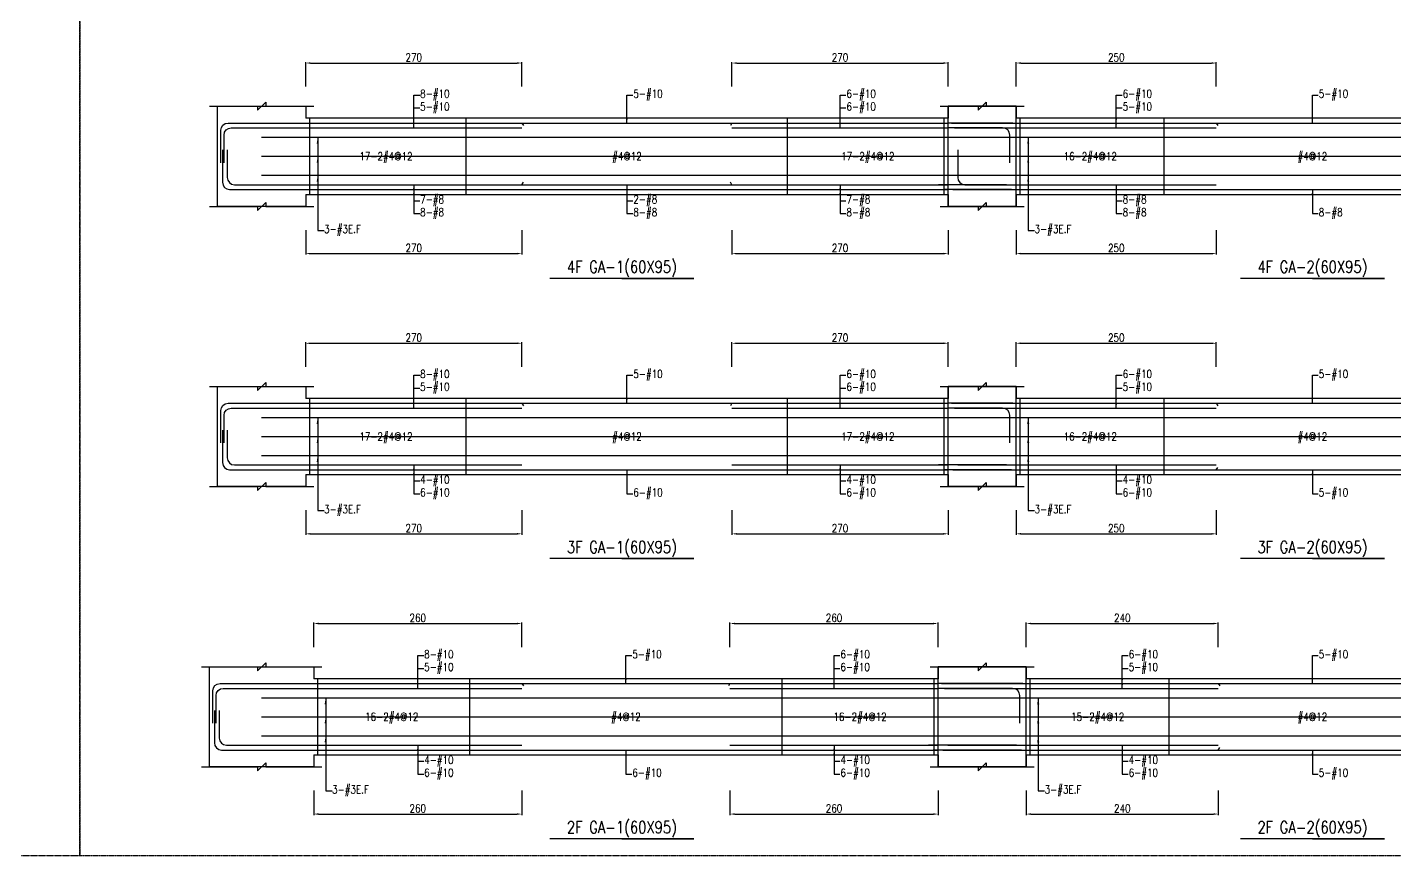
# Model space of a CAD drawing. Header units: millimetres. Extents: x 0 to 84580, y -12276 to 4373.
# Drawn here: x 38995 to 40703, y -3069 to -2034 of the extents above; entities that cross this region are included whole.
import ezdxf
from ezdxf.enums import TextEntityAlignment as Align

# ---------------------------------------------------------------- set-up
doc = ezdxf.new("R2010")
doc.units = ezdxf.units.MM
doc.header["$MEASUREMENT"] = 0
doc.linetypes.add('CENTER', pattern=[2, 1.25, -0.25, 0.25, -0.25])
for name, color, linetype in [('S-DIM', 2, 'Continuous'), ('S-GRID', 1, 'CENTER'), ('S-LEADER', 2, 'Continuous'), ('S-RC', 130, 'Continuous'), ('S-REINF', 6, 'Continuous'), ('S-TEXT', 2, 'Continuous')]:
    doc.layers.add(name, color=color, linetype=linetype)
doc.styles.add('CS4', font='romans.shx', dxfattribs={"width": 0.8, "bigfont": 'lsp.shx'})
doc.styles.get("Standard").update_dxf_attribs({"font": 'arial.ttf'})
doc.dimstyles.new('ISO-25', dxfattribs={"dimtxt": 2.5, "dimasz": 2.5, "dimexe": 1.25, "dimexo": 0.625, "dimtad": 1, "dimtxsty": 'Standard', "dimcen": 2.5, "dimadec": 0, "dimazin": 0, "dimtfac": 1, "dimtmove": 0, "dimatfit": 3, "dimfxl": 0, "dimarcsym": 0})

# ---------------------------------------------------------------- blocks, each defined once
blk = doc.blocks.new('*D1069')
at = {"layer": 'DEFPOINTS', "color": 0, "transparency": 16777216}
for p in [(39613, -2779.0625), (39353, -2809.0625), (39613, -2809.0625)]:
    blk.add_point(p, dxfattribs=at)
at = {"layer": 'S-DIM', "color": 0, "lineweight": -2, "transparency": 16777216}
for p, q in [((39353, -2808.4375), (39353, -2777.8125)), ((39359, -2779.0625), (39607, -2779.0625)), ((39613, -2808.4375), (39613, -2777.8125))]:
    blk.add_line(p, q, dxfattribs=at)
at = {"layer": 'S-DIM', "color": 0, "transparency": 16777216}
for points in [[(39359, -2778.0625), (39359, -2780.0625), (39353, -2779.0625)], [(39607, -2778.0625), (39607, -2780.0625), (39613, -2779.0625)]]:
    blk.add_solid(points, dxfattribs=at)
at = {"layer": 'S-DIM', "color": 0, "transparency": 16777216, "insert": (39483, -2772.0625), "char_height": 10, "attachment_point": 5, "style": 'CS4'}
blk.add_mtext('260', dxfattribs=at)
blk = doc.blocks.new('*D1070')
at = {"layer": 'DEFPOINTS', "color": 0, "transparency": 16777216}
for p in [(40133, -2779.0625), (39873, -2809.0625), (40133, -2809.0625)]:
    blk.add_point(p, dxfattribs=at)
at = {"layer": 'S-DIM', "color": 0, "lineweight": -2, "transparency": 16777216}
for p, q in [((39873, -2808.4375), (39873, -2777.8125)), ((39879, -2779.0625), (40127, -2779.0625)), ((40133, -2808.4375), (40133, -2777.8125))]:
    blk.add_line(p, q, dxfattribs=at)
at = {"layer": 'S-DIM', "color": 0, "transparency": 16777216}
for points in [[(39879, -2778.0625), (39879, -2780.0625), (39873, -2779.0625)], [(40127, -2778.0625), (40127, -2780.0625), (40133, -2779.0625)]]:
    blk.add_solid(points, dxfattribs=at)
at = {"layer": 'S-DIM', "color": 0, "transparency": 16777216, "insert": (40003, -2772.0625), "char_height": 10, "attachment_point": 5, "style": 'CS4'}
blk.add_mtext('260', dxfattribs=at)
blk = doc.blocks.new('*D1071')
at = {"layer": 'DEFPOINTS', "color": 0, "transparency": 16777216}
for p in [(39353, -2987.0625), (39613, -2987.0625), (39613, -3017.0625)]:
    blk.add_point(p, dxfattribs=at)
at = {"layer": 'S-DIM', "color": 0, "lineweight": -2, "transparency": 16777216}
for p, q in [((39353, -2987.6875), (39353, -3018.3125)), ((39613, -2987.6875), (39613, -3018.3125)), ((39359, -3017.0625), (39607, -3017.0625))]:
    blk.add_line(p, q, dxfattribs=at)
at = {"layer": 'S-DIM', "color": 0, "transparency": 16777216}
for points in [[(39359, -3016.0625), (39359, -3018.0625), (39353, -3017.0625)], [(39607, -3016.0625), (39607, -3018.0625), (39613, -3017.0625)]]:
    blk.add_solid(points, dxfattribs=at)
at = {"layer": 'S-DIM', "color": 0, "transparency": 16777216, "insert": (39483, -3010.0625), "char_height": 10, "attachment_point": 5, "style": 'CS4'}
blk.add_mtext('260', dxfattribs=at)
blk = doc.blocks.new('*D1072')
at = {"layer": 'DEFPOINTS', "color": 0, "transparency": 16777216}
for p in [(39873, -2987.0625), (40133, -2987.0625), (40133, -3017.0625)]:
    blk.add_point(p, dxfattribs=at)
at = {"layer": 'S-DIM', "color": 0, "lineweight": -2, "transparency": 16777216}
for p, q in [((39873, -2987.6875), (39873, -3018.3125)), ((40133, -2987.6875), (40133, -3018.3125)), ((39879, -3017.0625), (40127, -3017.0625))]:
    blk.add_line(p, q, dxfattribs=at)
at = {"layer": 'S-DIM', "color": 0, "transparency": 16777216}
for points in [[(39879, -3016.0625), (39879, -3018.0625), (39873, -3017.0625)], [(40127, -3016.0625), (40127, -3018.0625), (40133, -3017.0625)]]:
    blk.add_solid(points, dxfattribs=at)
at = {"layer": 'S-DIM', "color": 0, "transparency": 16777216, "insert": (40003, -3010.0625), "char_height": 10, "attachment_point": 5, "style": 'CS4'}
blk.add_mtext('260', dxfattribs=at)
blk = doc.blocks.new('*D1063')
at = {"layer": 'DEFPOINTS', "color": 0, "transparency": 16777216}
for p in [(39613, -2429.0625), (39343, -2459.0625), (39613, -2459.0625)]:
    blk.add_point(p, dxfattribs=at)
at = {"layer": 'S-DIM', "color": 0, "lineweight": -2, "transparency": 16777216}
for p, q in [((39343, -2458.4375), (39343, -2427.8125)), ((39349, -2429.0625), (39607, -2429.0625)), ((39613, -2458.4375), (39613, -2427.8125))]:
    blk.add_line(p, q, dxfattribs=at)
at = {"layer": 'S-DIM', "color": 0, "transparency": 16777216}
for points in [[(39349, -2428.0625), (39349, -2430.0625), (39343, -2429.0625)], [(39607, -2428.0625), (39607, -2430.0625), (39613, -2429.0625)]]:
    blk.add_solid(points, dxfattribs=at)
at = {"layer": 'S-DIM', "color": 0, "transparency": 16777216, "insert": (39478, -2422.0625), "char_height": 10, "attachment_point": 5, "style": 'CS4'}
blk.add_mtext('270', dxfattribs=at)
blk = doc.blocks.new('*D1064')
at = {"layer": 'DEFPOINTS', "color": 0, "transparency": 16777216}
for p in [(40145.5, -2429.0625), (39875.5, -2459.0625), (40145.5, -2459.0625)]:
    blk.add_point(p, dxfattribs=at)
at = {"layer": 'S-DIM', "color": 0, "lineweight": -2, "transparency": 16777216}
for p, q in [((39875.5, -2458.4375), (39875.5, -2427.8125)), ((39881.5, -2429.0625), (40139.5, -2429.0625)), ((40145.5, -2458.4375), (40145.5, -2427.8125))]:
    blk.add_line(p, q, dxfattribs=at)
at = {"layer": 'S-DIM', "color": 0, "transparency": 16777216}
for points in [[(39881.5, -2428.0625), (39881.5, -2430.0625), (39875.5, -2429.0625)], [(40139.5, -2428.0625), (40139.5, -2430.0625), (40145.5, -2429.0625)]]:
    blk.add_solid(points, dxfattribs=at)
at = {"layer": 'S-DIM', "color": 0, "transparency": 16777216, "insert": (40010.5, -2422.0625), "char_height": 10, "attachment_point": 5, "style": 'CS4'}
blk.add_mtext('270', dxfattribs=at)
blk = doc.blocks.new('*D1065')
at = {"layer": 'DEFPOINTS', "color": 0, "transparency": 16777216}
for p in [(39343, -2637.0625), (39613, -2637.0625), (39613, -2667.0625)]:
    blk.add_point(p, dxfattribs=at)
at = {"layer": 'S-DIM', "color": 0, "lineweight": -2, "transparency": 16777216}
for p, q in [((39343, -2637.6875), (39343, -2668.3125)), ((39613, -2637.6875), (39613, -2668.3125)), ((39349, -2667.0625), (39607, -2667.0625))]:
    blk.add_line(p, q, dxfattribs=at)
at = {"layer": 'S-DIM', "color": 0, "transparency": 16777216}
for points in [[(39349, -2666.0625), (39349, -2668.0625), (39343, -2667.0625)], [(39607, -2666.0625), (39607, -2668.0625), (39613, -2667.0625)]]:
    blk.add_solid(points, dxfattribs=at)
at = {"layer": 'S-DIM', "color": 0, "transparency": 16777216, "insert": (39478, -2660.0625), "char_height": 10, "attachment_point": 5, "style": 'CS4'}
blk.add_mtext('270', dxfattribs=at)
blk = doc.blocks.new('*D1066')
at = {"layer": 'DEFPOINTS', "color": 0, "transparency": 16777216}
for p in [(39875.5, -2637.0625), (40145.5, -2637.0625), (40145.5, -2667.0625)]:
    blk.add_point(p, dxfattribs=at)
at = {"layer": 'S-DIM', "color": 0, "lineweight": -2, "transparency": 16777216}
for p, q in [((39875.5, -2637.6875), (39875.5, -2668.3125)), ((40145.5, -2637.6875), (40145.5, -2668.3125)), ((39881.5, -2667.0625), (40139.5, -2667.0625))]:
    blk.add_line(p, q, dxfattribs=at)
at = {"layer": 'S-DIM', "color": 0, "transparency": 16777216}
for points in [[(39881.5, -2666.0625), (39881.5, -2668.0625), (39875.5, -2667.0625)], [(40139.5, -2666.0625), (40139.5, -2668.0625), (40145.5, -2667.0625)]]:
    blk.add_solid(points, dxfattribs=at)
at = {"layer": 'S-DIM', "color": 0, "transparency": 16777216, "insert": (40010.5, -2660.0625), "char_height": 10, "attachment_point": 5, "style": 'CS4'}
blk.add_mtext('270', dxfattribs=at)
blk = doc.blocks.new('*D1067')
at = {"layer": 'DEFPOINTS', "color": 0, "transparency": 16777216}
for p in [(39613, -2079.0625), (39343, -2109.0625), (39613, -2109.0625)]:
    blk.add_point(p, dxfattribs=at)
at = {"layer": 'S-DIM', "color": 0, "lineweight": -2, "transparency": 16777216}
for p, q in [((39343, -2108.4375), (39343, -2077.8125)), ((39349, -2079.0625), (39607, -2079.0625)), ((39613, -2108.4375), (39613, -2077.8125))]:
    blk.add_line(p, q, dxfattribs=at)
at = {"layer": 'S-DIM', "color": 0, "transparency": 16777216}
for points in [[(39349, -2078.0625), (39349, -2080.0625), (39343, -2079.0625)], [(39607, -2078.0625), (39607, -2080.0625), (39613, -2079.0625)]]:
    blk.add_solid(points, dxfattribs=at)
at = {"layer": 'S-DIM', "color": 0, "transparency": 16777216, "insert": (39478, -2072.0625), "char_height": 10, "attachment_point": 5, "style": 'CS4'}
blk.add_mtext('270', dxfattribs=at)
blk = doc.blocks.new('*D1068')
at = {"layer": 'DEFPOINTS', "color": 0, "transparency": 16777216}
for p in [(40145.5, -2079.0625), (39875.5, -2109.0625), (40145.5, -2109.0625)]:
    blk.add_point(p, dxfattribs=at)
at = {"layer": 'S-DIM', "color": 0, "lineweight": -2, "transparency": 16777216}
for p, q in [((39875.5, -2108.4375), (39875.5, -2077.8125)), ((39881.5, -2079.0625), (40139.5, -2079.0625)), ((40145.5, -2108.4375), (40145.5, -2077.8125))]:
    blk.add_line(p, q, dxfattribs=at)
at = {"layer": 'S-DIM', "color": 0, "transparency": 16777216}
for points in [[(39881.5, -2078.0625), (39881.5, -2080.0625), (39875.5, -2079.0625)], [(40139.5, -2078.0625), (40139.5, -2080.0625), (40145.5, -2079.0625)]]:
    blk.add_solid(points, dxfattribs=at)
at = {"layer": 'S-DIM', "color": 0, "transparency": 16777216, "insert": (40010.5, -2072.0625), "char_height": 10, "attachment_point": 5, "style": 'CS4'}
blk.add_mtext('270', dxfattribs=at)
blk = doc.blocks.new('*D1073')
at = {"layer": 'DEFPOINTS', "color": 0, "transparency": 16777216}
for p in [(39343, -2287.0625), (39613, -2287.0625), (39613, -2317.0625)]:
    blk.add_point(p, dxfattribs=at)
at = {"layer": 'S-DIM', "color": 0, "lineweight": -2, "transparency": 16777216}
for p, q in [((39343, -2287.6875), (39343, -2318.3125)), ((39613, -2287.6875), (39613, -2318.3125)), ((39349, -2317.0625), (39607, -2317.0625))]:
    blk.add_line(p, q, dxfattribs=at)
at = {"layer": 'S-DIM', "color": 0, "transparency": 16777216}
for points in [[(39349, -2316.0625), (39349, -2318.0625), (39343, -2317.0625)], [(39607, -2316.0625), (39607, -2318.0625), (39613, -2317.0625)]]:
    blk.add_solid(points, dxfattribs=at)
at = {"layer": 'S-DIM', "color": 0, "transparency": 16777216, "insert": (39478, -2310.0625), "char_height": 10, "attachment_point": 5, "style": 'CS4'}
blk.add_mtext('270', dxfattribs=at)
blk = doc.blocks.new('*D1074')
at = {"layer": 'DEFPOINTS', "color": 0, "transparency": 16777216}
for p in [(39875.5, -2287.0625), (40145.5, -2287.0625), (40145.5, -2317.0625)]:
    blk.add_point(p, dxfattribs=at)
at = {"layer": 'S-DIM', "color": 0, "lineweight": -2, "transparency": 16777216}
for p, q in [((39875.5, -2287.6875), (39875.5, -2318.3125)), ((40145.5, -2287.6875), (40145.5, -2318.3125)), ((39881.5, -2317.0625), (40139.5, -2317.0625))]:
    blk.add_line(p, q, dxfattribs=at)
at = {"layer": 'S-DIM', "color": 0, "transparency": 16777216}
for points in [[(39881.5, -2316.0625), (39881.5, -2318.0625), (39875.5, -2317.0625)], [(40139.5, -2316.0625), (40139.5, -2318.0625), (40145.5, -2317.0625)]]:
    blk.add_solid(points, dxfattribs=at)
at = {"layer": 'S-DIM', "color": 0, "transparency": 16777216, "insert": (40010.5, -2310.0625), "char_height": 10, "attachment_point": 5, "style": 'CS4'}
blk.add_mtext('270', dxfattribs=at)
blk = doc.blocks.new('*D1015')
at = {"layer": 'DEFPOINTS', "color": 0, "transparency": 16777216}
for p in [(40483, -2779.0625), (40243, -2809.0625), (40483, -2809.0625)]:
    blk.add_point(p, dxfattribs=at)
at = {"layer": 'S-DIM', "color": 0, "lineweight": -2, "transparency": 16777216}
for p, q in [((40243, -2808.4375), (40243, -2777.8125)), ((40249, -2779.0625), (40477, -2779.0625)), ((40483, -2808.4375), (40483, -2777.8125))]:
    blk.add_line(p, q, dxfattribs=at)
at = {"layer": 'S-DIM', "color": 0, "transparency": 16777216}
for points in [[(40249, -2778.0625), (40249, -2780.0625), (40243, -2779.0625)], [(40477, -2778.0625), (40477, -2780.0625), (40483, -2779.0625)]]:
    blk.add_solid(points, dxfattribs=at)
at = {"layer": 'S-DIM', "color": 0, "transparency": 16777216, "insert": (40363, -2772.0625), "char_height": 10, "attachment_point": 5, "style": 'CS4'}
blk.add_mtext('240', dxfattribs=at)
blk = doc.blocks.new('*D1017')
at = {"layer": 'DEFPOINTS', "color": 0, "transparency": 16777216}
for p in [(40243, -2987.0625), (40483, -2987.0625), (40483, -3017.0625)]:
    blk.add_point(p, dxfattribs=at)
at = {"layer": 'S-DIM', "color": 0, "lineweight": -2, "transparency": 16777216}
for p, q in [((40243, -2987.6875), (40243, -3018.3125)), ((40483, -2987.6875), (40483, -3018.3125)), ((40249, -3017.0625), (40477, -3017.0625))]:
    blk.add_line(p, q, dxfattribs=at)
at = {"layer": 'S-DIM', "color": 0, "transparency": 16777216}
for points in [[(40249, -3016.0625), (40249, -3018.0625), (40243, -3017.0625)], [(40477, -3016.0625), (40477, -3018.0625), (40483, -3017.0625)]]:
    blk.add_solid(points, dxfattribs=at)
at = {"layer": 'S-DIM', "color": 0, "transparency": 16777216, "insert": (40363, -3010.0625), "char_height": 10, "attachment_point": 5, "style": 'CS4'}
blk.add_mtext('240', dxfattribs=at)
blk = doc.blocks.new('*D1019')
at = {"layer": 'DEFPOINTS', "color": 0, "transparency": 16777216}
for p in [(40480.5, -2429.0625), (40230.5, -2459.0625), (40480.5, -2459.0625)]:
    blk.add_point(p, dxfattribs=at)
at = {"layer": 'S-DIM', "color": 0, "lineweight": -2, "transparency": 16777216}
for p, q in [((40230.5, -2458.4375), (40230.5, -2427.8125)), ((40236.5, -2429.0625), (40474.5, -2429.0625)), ((40480.5, -2458.4375), (40480.5, -2427.8125))]:
    blk.add_line(p, q, dxfattribs=at)
at = {"layer": 'S-DIM', "color": 0, "transparency": 16777216}
for points in [[(40236.5, -2428.0625), (40236.5, -2430.0625), (40230.5, -2429.0625)], [(40474.5, -2428.0625), (40474.5, -2430.0625), (40480.5, -2429.0625)]]:
    blk.add_solid(points, dxfattribs=at)
at = {"layer": 'S-DIM', "color": 0, "transparency": 16777216, "insert": (40355.5, -2422.0625), "char_height": 10, "attachment_point": 5, "style": 'CS4'}
blk.add_mtext('250', dxfattribs=at)
blk = doc.blocks.new('*D1028')
at = {"layer": 'DEFPOINTS', "color": 0, "transparency": 16777216}
for p in [(40230.5, -2637.0625), (40480.5, -2637.0625), (40480.5, -2667.0625)]:
    blk.add_point(p, dxfattribs=at)
at = {"layer": 'S-DIM', "color": 0, "lineweight": -2, "transparency": 16777216}
for p, q in [((40230.5, -2637.6875), (40230.5, -2668.3125)), ((40480.5, -2637.6875), (40480.5, -2668.3125)), ((40236.5, -2667.0625), (40474.5, -2667.0625))]:
    blk.add_line(p, q, dxfattribs=at)
at = {"layer": 'S-DIM', "color": 0, "transparency": 16777216}
for points in [[(40236.5, -2666.0625), (40236.5, -2668.0625), (40230.5, -2667.0625)], [(40474.5, -2666.0625), (40474.5, -2668.0625), (40480.5, -2667.0625)]]:
    blk.add_solid(points, dxfattribs=at)
at = {"layer": 'S-DIM', "color": 0, "transparency": 16777216, "insert": (40355.5, -2660.0625), "char_height": 10, "attachment_point": 5, "style": 'CS4'}
blk.add_mtext('250', dxfattribs=at)
blk = doc.blocks.new('*D1030')
at = {"layer": 'DEFPOINTS', "color": 0, "transparency": 16777216}
for p in [(40480.5, -2079.0625), (40230.5, -2109.0625), (40480.5, -2109.0625)]:
    blk.add_point(p, dxfattribs=at)
at = {"layer": 'S-DIM', "color": 0, "lineweight": -2, "transparency": 16777216}
for p, q in [((40230.5, -2108.4375), (40230.5, -2077.8125)), ((40236.5, -2079.0625), (40474.5, -2079.0625)), ((40480.5, -2108.4375), (40480.5, -2077.8125))]:
    blk.add_line(p, q, dxfattribs=at)
at = {"layer": 'S-DIM', "color": 0, "transparency": 16777216}
for points in [[(40236.5, -2078.0625), (40236.5, -2080.0625), (40230.5, -2079.0625)], [(40474.5, -2078.0625), (40474.5, -2080.0625), (40480.5, -2079.0625)]]:
    blk.add_solid(points, dxfattribs=at)
at = {"layer": 'S-DIM', "color": 0, "transparency": 16777216, "insert": (40355.5, -2072.0625), "char_height": 10, "attachment_point": 5, "style": 'CS4'}
blk.add_mtext('250', dxfattribs=at)
blk = doc.blocks.new('*D1032')
at = {"layer": 'DEFPOINTS', "color": 0, "transparency": 16777216}
for p in [(40230.5, -2287.0625), (40480.5, -2287.0625), (40480.5, -2317.0625)]:
    blk.add_point(p, dxfattribs=at)
at = {"layer": 'S-DIM', "color": 0, "lineweight": -2, "transparency": 16777216}
for p, q in [((40230.5, -2287.6875), (40230.5, -2318.3125)), ((40480.5, -2287.6875), (40480.5, -2318.3125)), ((40236.5, -2317.0625), (40474.5, -2317.0625))]:
    blk.add_line(p, q, dxfattribs=at)
at = {"layer": 'S-DIM', "color": 0, "transparency": 16777216}
for points in [[(40236.5, -2316.0625), (40236.5, -2318.0625), (40230.5, -2317.0625)], [(40474.5, -2316.0625), (40474.5, -2318.0625), (40480.5, -2317.0625)]]:
    blk.add_solid(points, dxfattribs=at)
at = {"layer": 'S-DIM', "color": 0, "transparency": 16777216, "insert": (40355.5, -2310.0625), "char_height": 10, "attachment_point": 5, "style": 'CS4'}
blk.add_mtext('250', dxfattribs=at)

msp = doc.modelspace()

# ---------------------------------------------------------------- linework, layer by layer
at = {"layer": 'S-GRID'}
for points in [[(35832, -3069), (39061, -3069), (39061, -1000), (35832, -1000), (35832, -3069)], [(39061, -3069), (42290, -3069), (42290, -1000), (39061, -1000), (39061, -3069)]]:
    msp.add_lwpolyline(points, dxfattribs=at)
at = {"layer": 'S-RC'}
for points in [[(39223, -2133.062), (39283, -2133.074), (39282.999, -2138.074), (39293.001, -2128.076), (39293, -2133.076), (39353, -2133.088)], [(39343, -2243.062), (39343, -2258.062), (39233, -2258.062), (39233, -2133.062), (39343, -2133.062), (39343, -2148.062)], [(40135.5, -2133.062), (40183, -2133.072), (40182.999, -2138.072), (40193.001, -2128.074), (40193, -2133.074), (40240.5, -2133.083)], [(40135.5, -2133.062), (40183, -2133.072), (40182.999, -2138.072), (40193.001, -2128.074), (40193, -2133.074), (40240.5, -2133.083)], [(40145.5, -2243.062), (40145.5, -2258.062), (40230.5, -2258.062), (40230.5, -2133.062), (40145.5, -2133.062), (40145.5, -2148.062)], [(40230.5, -2243.062), (40230.5, -2258.062), (40145.5, -2258.062), (40145.5, -2133.062), (40230.5, -2133.062), (40230.5, -2148.062)], [(40145.5, -2148.062), (39343, -2148.062)], [(40970.5, -2148.062), (40230.5, -2148.062)], [(39223, -2258.062), (39283, -2258.074), (39282.999, -2263.074), (39293.001, -2253.076), (39293, -2258.076), (39353, -2258.088)], [(39343, -2243.062), (40145.5, -2243.062)], [(40135.5, -2258.062), (40183, -2258.072), (40182.999, -2263.072), (40193.001, -2253.074), (40193, -2258.074), (40240.5, -2258.083)], [(40135.5, -2258.062), (40183, -2258.072), (40182.999, -2263.072), (40193.001, -2253.074), (40193, -2258.074), (40240.5, -2258.083)], [(40230.5, -2243.062), (40970.5, -2243.062)], [(39738, -2348.062), (39828, -2348.062), (39648, -2348.062)], [(40600.5, -2348.062), (40690.5, -2348.062), (40510.5, -2348.062)], [(39223, -2483.062), (39283, -2483.074), (39282.999, -2488.074), (39293.001, -2478.076), (39293, -2483.076), (39353, -2483.088)], [(39343, -2593.062), (39343, -2608.062), (39233, -2608.062), (39233, -2483.062), (39343, -2483.062), (39343, -2498.062)], [(40135.5, -2483.062), (40183, -2483.072), (40182.999, -2488.072), (40193.001, -2478.074), (40193, -2483.074), (40240.5, -2483.083)], [(40135.5, -2483.062), (40183, -2483.072), (40182.999, -2488.072), (40193.001, -2478.074), (40193, -2483.074), (40240.5, -2483.083)], [(40145.5, -2593.062), (40145.5, -2608.062), (40230.5, -2608.062), (40230.5, -2483.062), (40145.5, -2483.062), (40145.5, -2498.062)], [(40230.5, -2593.062), (40230.5, -2608.062), (40145.5, -2608.062), (40145.5, -2483.062), (40230.5, -2483.062), (40230.5, -2498.062)], [(40145.5, -2498.062), (39343, -2498.062)], [(40970.5, -2498.062), (40230.5, -2498.062)], [(39343, -2593.062), (40145.5, -2593.062)], [(40230.5, -2593.062), (40970.5, -2593.062)], [(39223, -2608.062), (39283, -2608.074), (39282.999, -2613.074), (39293.001, -2603.076), (39293, -2608.076), (39353, -2608.088)], [(40135.5, -2608.062), (40183, -2608.072), (40182.999, -2613.072), (40193.001, -2603.074), (40193, -2608.074), (40240.5, -2608.083)], [(40135.5, -2608.062), (40183, -2608.072), (40182.999, -2613.072), (40193.001, -2603.074), (40193, -2608.074), (40240.5, -2608.083)], [(39738, -2698.062), (39828, -2698.062), (39648, -2698.062)], [(40600.5, -2698.062), (40690.5, -2698.062), (40510.5, -2698.062)], [(39213, -2833.062), (39283, -2833.076), (39282.999, -2838.076), (39293.001, -2828.078), (39293, -2833.078), (39363, -2833.092)], [(39353, -2943.062), (39353, -2958.062), (39223, -2958.062), (39223, -2833.062), (39353, -2833.062), (39353, -2848.062)], [(40123, -2833.062), (40183, -2833.074), (40182.999, -2838.074), (40193.001, -2828.076), (40193, -2833.076), (40253, -2833.088)], [(40123, -2833.062), (40183, -2833.074), (40182.999, -2838.074), (40193.001, -2828.076), (40193, -2833.076), (40253, -2833.088)], [(40133, -2943.062), (40133, -2958.062), (40243, -2958.062), (40243, -2833.062), (40133, -2833.062), (40133, -2848.062)], [(40243, -2943.062), (40243, -2958.062), (40133, -2958.062), (40133, -2833.062), (40243, -2833.062), (40243, -2848.062)], [(40133, -2848.062), (39353, -2848.062)], [(40958, -2848.062), (40243, -2848.062)], [(39213, -2958.062), (39283, -2958.076), (39282.999, -2963.076), (39293.001, -2953.078), (39293, -2958.078), (39363, -2958.092)], [(39353, -2943.062), (40133, -2943.062)], [(40123, -2958.062), (40183, -2958.074), (40182.999, -2963.074), (40193.001, -2953.076), (40193, -2958.076), (40253, -2958.088)], [(40123, -2958.062), (40183, -2958.074), (40182.999, -2963.074), (40193.001, -2953.076), (40193, -2958.076), (40253, -2958.088)], [(40243, -2943.062), (40958, -2943.062)], [(39738, -3048.062), (39828, -3048.062), (39648, -3048.062)], [(40600.5, -3048.062), (40690.5, -3048.062), (40510.5, -3048.062)]]:
    msp.add_lwpolyline(points, dxfattribs=at)
at = {"layer": 'S-REINF', "color": 1}
for points in [[(39348, -2243.062), (39348, -2148.062)], [(39543.625, -2243.062), (39543.625, -2148.062)], [(39944.875, -2243.062), (39944.875, -2148.062)], [(40140.5, -2243.062), (40140.5, -2148.062)], [(40235.5, -2243.062), (40235.5, -2148.062)], [(40415.5, -2243.062), (40415.5, -2148.062)], [(39288, -2171.812), (40188, -2171.812)], [(40188, -2171.812), (41013, -2171.812)], [(39288, -2195.562), (40188, -2195.562)], [(40188, -2195.562), (41013, -2195.562)], [(39288, -2219.312), (40188, -2219.312)], [(40188, -2219.312), (41013, -2219.312)], [(39348, -2593.062), (39348, -2498.062)], [(39543.625, -2593.062), (39543.625, -2498.062)], [(39944.875, -2593.062), (39944.875, -2498.062)], [(40140.5, -2593.062), (40140.5, -2498.062)], [(40235.5, -2593.062), (40235.5, -2498.062)], [(40415.5, -2593.062), (40415.5, -2498.062)], [(39288, -2521.812), (40188, -2521.812)], [(40188, -2521.812), (41013, -2521.812)], [(39288, -2545.562), (40188, -2545.562)], [(40188, -2545.562), (41013, -2545.562)], [(39288, -2569.312), (40188, -2569.312)], [(40188, -2569.312), (41013, -2569.312)], [(39358, -2943.062), (39358, -2848.062)], [(39548, -2943.062), (39548, -2848.062)], [(39938, -2943.062), (39938, -2848.062)], [(40128, -2943.062), (40128, -2848.062)], [(40248, -2943.062), (40248, -2848.062)], [(40421.75, -2943.062), (40421.75, -2848.062)], [(39288, -2871.812), (40188, -2871.812)], [(40188, -2871.812), (41013, -2871.812)], [(39288, -2895.562), (40188, -2895.562)], [(40188, -2895.562), (41013, -2895.562)], [(39288, -2919.312), (40188, -2919.312)], [(40188, -2919.312), (41013, -2919.312)]]:
    msp.add_lwpolyline(points, dxfattribs=at)
at = {"layer": 'S-REINF'}
for points in [[(39237, -2203.562), (39237, -2163.062, -0.41421356), (39246, -2154.062), (39343, -2154.062)], [(39241, -2203.562), (39241, -2169.062, -0.41421356), (39250, -2160.062), (39343, -2160.062)], [(40222.5, -2203.562), (40222.5, -2169.062, 0.41421356), (40213.5, -2160.062), (40145.5, -2160.062)], [(39239, -2187.562), (39239, -2228.062, 0.41421356), (39248, -2237.062), (39343, -2237.062)], [(39245, -2187.562), (39245, -2222.062, 0.41421356), (39254, -2231.062), (39343, -2231.062)], [(40157.5, -2187.562), (40157.5, -2222.062, 0.41421356), (40166.5, -2231.062), (40230.5, -2231.062)], [(39237, -2553.562), (39237, -2513.062, -0.41421356), (39246, -2504.062), (39343, -2504.062)], [(39241, -2553.562), (39241, -2519.062, -0.41421356), (39250, -2510.062), (39343, -2510.062)], [(40222.5, -2553.562), (40222.5, -2519.062, 0.41421356), (40213.5, -2510.062), (40145.5, -2510.062)], [(39239, -2537.562), (39239, -2578.062, 0.41421356), (39248, -2587.062), (39343, -2587.062)], [(39245, -2537.562), (39245, -2572.062, 0.41421356), (39254, -2581.062), (39343, -2581.062)], [(39227, -2903.562), (39227, -2863.062, -0.41421356), (39236, -2854.062), (39353, -2854.062)], [(39231, -2903.562), (39231, -2869.062, -0.41421356), (39240, -2860.062), (39353, -2860.062)], [(40235, -2903.562), (40235, -2869.062, 0.41421356), (40226, -2860.062), (40133, -2860.062)], [(39229, -2887.562), (39229, -2928.062, 0.41421356), (39238, -2937.062), (39353, -2937.062)], [(39235, -2887.562), (39235, -2922.062, 0.41421356), (39244, -2931.062), (39353, -2931.062)]]:
    msp.add_lwpolyline(points, format="xyb", dxfattribs=at)
for points in [[(39343, -2154.062), (39613, -2154.062)], [(39343, -2160.062), (39613, -2160.062)], [(39613, -2154.062), (39615, -2157.062)], [(39613, -2154.062), (39875.5, -2154.062)], [(39875.5, -2154.062), (39873.5, -2157.062)], [(39875.5, -2154.062), (40145.5, -2154.062)], [(39875.5, -2160.062), (40145.5, -2160.062)], [(40226.5, -2154.062), (40145.5, -2154.062)], [(40149.5, -2154.062), (40230.5, -2154.062)], [(40153.5, -2160.062), (40230.5, -2160.062)], [(40230.5, -2154.062), (40480.5, -2154.062)], [(40230.5, -2160.062), (40480.5, -2160.062)], [(40480.5, -2154.062), (40482.5, -2157.062)], [(40480.5, -2154.062), (40720.5, -2154.062)], [(39343, -2231.062), (39613, -2231.062)], [(39343, -2237.062), (39613, -2237.062)], [(39613, -2231.062), (39615, -2228.062)], [(39613, -2231.062), (39875.5, -2231.062)], [(39613, -2237.062), (39875.5, -2237.062)], [(39875.5, -2231.062), (39873.5, -2228.062)], [(39875.5, -2231.062), (40145.5, -2231.062)], [(39875.5, -2237.062), (40145.5, -2237.062)], [(40218.5, -2231.062), (40133.5, -2231.062)], [(40224.5, -2237.062), (40139.5, -2237.062)], [(40151.5, -2237.062), (40230.5, -2237.062)], [(40230.5, -2231.062), (40480.5, -2231.062)], [(40230.5, -2237.062), (40480.5, -2237.062)], [(40480.5, -2237.062), (40720.5, -2237.062)], [(39343, -2504.062), (39613, -2504.062)], [(39343, -2510.062), (39613, -2510.062)], [(39613, -2504.062), (39615, -2507.062)], [(39613, -2504.062), (39875.5, -2504.062)], [(39875.5, -2504.062), (39873.5, -2507.062)], [(39875.5, -2504.062), (40145.5, -2504.062)], [(39875.5, -2510.062), (40145.5, -2510.062)], [(40226.5, -2504.062), (40145.5, -2504.062)], [(40149.5, -2504.062), (40230.5, -2504.062)], [(40153.5, -2510.062), (40230.5, -2510.062)], [(40230.5, -2504.062), (40480.5, -2504.062)], [(40230.5, -2510.062), (40480.5, -2510.062)], [(40480.5, -2504.062), (40482.5, -2507.062)], [(40480.5, -2504.062), (40720.5, -2504.062)], [(39343, -2581.062), (39613, -2581.062)], [(39343, -2587.062), (39613, -2587.062)], [(39613, -2587.062), (39875.5, -2587.062)], [(39875.5, -2581.062), (40145.5, -2581.062)], [(39875.5, -2587.062), (40145.5, -2587.062)], [(40218.5, -2581.062), (40133.5, -2581.062)], [(40224.5, -2587.062), (40139.5, -2587.062)], [(40151.5, -2587.062), (40230.5, -2587.062)], [(40157.5, -2581.062), (40230.5, -2581.062)], [(40230.5, -2581.062), (40480.5, -2581.062)], [(40230.5, -2587.062), (40480.5, -2587.062)], [(40480.5, -2587.062), (40482.5, -2584.062)], [(40480.5, -2587.062), (40720.5, -2587.062)], [(39353, -2854.062), (39613, -2854.062)], [(39353, -2860.062), (39613, -2860.062)], [(39613, -2854.062), (39615, -2857.062)], [(39613, -2854.062), (39873, -2854.062)], [(39873, -2854.062), (39871, -2857.062)], [(39873, -2854.062), (40133, -2854.062)], [(39873, -2860.062), (40133, -2860.062)], [(40239, -2854.062), (40133, -2854.062)], [(40137, -2854.062), (40243, -2854.062)], [(40141, -2860.062), (40243, -2860.062)], [(40243, -2854.062), (40483, -2854.062)], [(40243, -2860.062), (40483, -2860.062)], [(40483, -2854.062), (40485, -2857.062)], [(40483, -2854.062), (40718, -2854.062)], [(39353, -2931.062), (39613, -2931.062)], [(39353, -2937.062), (39613, -2937.062)], [(39613, -2937.062), (39873, -2937.062)], [(39873, -2931.062), (40133, -2931.062)], [(39873, -2937.062), (40133, -2937.062)], [(40231, -2931.062), (40121, -2931.062)], [(40237, -2937.062), (40127, -2937.062)], [(40139, -2937.062), (40243, -2937.062)], [(40145, -2931.062), (40243, -2931.062)], [(40243, -2931.062), (40483, -2931.062)], [(40243, -2937.062), (40483, -2937.062)], [(40483, -2937.062), (40485, -2934.062)], [(40483, -2937.062), (40718, -2937.062)]]:
    msp.add_lwpolyline(points, dxfattribs=at)

# ---------------------------------------------------------------- texts
at = {"layer": 'S-LEADER', "char_height": 10, "attachment_point": 4, "style": 'CS4'}
for s, insert in [('8-#10', (39486, -2119.062)), ('5-#10', (39752.25, -2119.062)), ('6-#10', (40018.5, -2119.062)), ('6-#10', (40363.5, -2119.062)), ('5-#10', (40608.5, -2119.062)), ('5-#10', (39486, -2135.062)), ('6-#10', (40018.5, -2135.062)), ('5-#10', (40363.5, -2135.062)), ('7-#8', (39486, -2251.062)), ('2-#8', (39752.25, -2251.062)), ('7-#8', (40018.5, -2251.062)), ('8-#8', (40363.5, -2251.062)), ('8-#8', (39486, -2267.062)), ('8-#8', (39752.25, -2267.062)), ('8-#8', (40018.5, -2267.062)), ('8-#8', (40363.5, -2267.062)), ('8-#8', (40608.5, -2267.062)), ('8-#10', (39486, -2469.062)), ('5-#10', (39486, -2485.062)), ('5-#10', (39752.25, -2469.062)), ('6-#10', (40018.5, -2469.062)), ('6-#10', (40018.5, -2485.062)), ('5-#10', (40363.5, -2485.062)), ('6-#10', (40363.5, -2469.062)), ('5-#10', (40608.5, -2469.062)), ('4-#10', (39486, -2601.062)), ('4-#10', (40018.5, -2601.062)), ('4-#10', (40363.5, -2601.062)), ('6-#10', (39486, -2617.062)), ('6-#10', (39752.25, -2617.062)), ('6-#10', (40018.5, -2617.062)), ('6-#10', (40363.5, -2617.062)), ('5-#10', (40608.5, -2617.062)), ('8-#10', (39491, -2819.062)), ('5-#10', (39751, -2819.062)), ('6-#10', (40011, -2819.062)), ('6-#10', (40371, -2819.062)), ('5-#10', (40608.5, -2819.062)), ('5-#10', (39491, -2835.062)), ('6-#10', (40011, -2835.062)), ('5-#10', (40371, -2835.062)), ('4-#10', (39491, -2951.062)), ('4-#10', (40011, -2951.062)), ('4-#10', (40371, -2951.062)), ('6-#10', (39491, -2967.062)), ('6-#10', (39751, -2967.062)), ('6-#10', (40011, -2967.062)), ('6-#10', (40371, -2967.062)), ('5-#10', (40608.5, -2967.062))]:
    msp.add_mtext(s, dxfattribs=dict(at, insert=insert))
at = {"layer": 'S-LEADER', "color": 3, "char_height": 10, "attachment_point": 4, "style": 'CS4'}
for insert in [(39366, -2288.062), (40253.5, -2288.062), (39366, -2638.062), (40253.5, -2638.062), (39376, -2988.062), (40266, -2988.062)]:
    msp.add_mtext('3-#3E.F', dxfattribs=dict(at, insert=insert))
at = {"layer": 'S-RC', "style": 'CS4', "width": 0.8}
for s, p in [('4F GA-1(60X95)', (39738, -2341.062)), ('4F GA-2(60X95)', (40600.5, -2341.062)), ('3F GA-1(60X95)', (39738, -2691.062)), ('3F GA-2(60X95)', (40600.5, -2691.062)), ('2F GA-1(60X95)', (39738, -3041.062)), ('2F GA-2(60X95)', (40600.5, -3041.062))]:
    msp.add_text(s, height=15, dxfattribs=at).set_placement(p, align=Align.CENTER)
at = {"layer": 'S-TEXT', "color": 1, "style": 'CS4', "width": 0.8}
for s, p in [('17-2#4@12', (39443.312, -2200.562)), ('#4@12', (39744.25, -2200.562)), ('17-2#4@12', (40045.188, -2200.562)), ('16-2#4@12', (40323, -2200.562)), ('#4@12', (40600.5, -2200.562)), ('17-2#4@12', (39443.312, -2550.562)), ('#4@12', (39744.25, -2550.562)), ('17-2#4@12', (40045.188, -2550.562)), ('16-2#4@12', (40323, -2550.562)), ('#4@12', (40600.5, -2550.562)), ('16-2#4@12', (39450.5, -2900.562)), ('#4@12', (39743, -2900.562)), ('16-2#4@12', (40035.5, -2900.562)), ('15-2#4@12', (40332.375, -2900.562)), ('#4@12', (40600.5, -2900.562))]:
    msp.add_text(s, height=10, dxfattribs=at).set_placement(p, align=Align.CENTER)

# ---------------------------------------------------------------- dimensions: what is measured, and where the dimension line sits
at = {"layer": 'S-DIM'}
for p1, p2, distance, picture, middle in [((39343, -2109.062), (39613, -2109.062), 30, '*D1067', (39478, -2072.062)), ((39875.5, -2109.062), (40145.5, -2109.062), 30, '*D1068', (40010.5, -2072.062)), ((40230.5, -2109.062), (40480.5, -2109.062), 30, '*D1030', (40355.5, -2072.062)), ((39343, -2287.062), (39613, -2287.062), -30, '*D1073', (39478, -2310.062)), ((39875.5, -2287.062), (40145.5, -2287.062), -30, '*D1074', (40010.5, -2310.062)), ((40230.5, -2287.062), (40480.5, -2287.062), -30, '*D1032', (40355.5, -2310.062)), ((39343, -2459.062), (39613, -2459.062), 30, '*D1063', (39478, -2422.062)), ((39875.5, -2459.062), (40145.5, -2459.062), 30, '*D1064', (40010.5, -2422.062)), ((40230.5, -2459.062), (40480.5, -2459.062), 30, '*D1019', (40355.5, -2422.062)), ((39343, -2637.062), (39613, -2637.062), -30, '*D1065', (39478, -2660.062)), ((39875.5, -2637.062), (40145.5, -2637.062), -30, '*D1066', (40010.5, -2660.062)), ((40230.5, -2637.062), (40480.5, -2637.062), -30, '*D1028', (40355.5, -2660.062)), ((39353, -2809.062), (39613, -2809.062), 30, '*D1069', (39483, -2772.062)), ((39873, -2809.062), (40133, -2809.062), 30, '*D1070', (40003, -2772.062)), ((40243, -2809.062), (40483, -2809.062), 30, '*D1015', (40363, -2772.062)), ((39353, -2987.062), (39613, -2987.062), -30, '*D1071', (39483, -3010.062)), ((39873, -2987.062), (40133, -2987.062), -30, '*D1072', (40003, -3010.062)), ((40243, -2987.062), (40483, -2987.062), -30, '*D1017', (40363, -3010.062))]:
    dim = msp.add_aligned_dim(p1=p1, p2=p2, distance=distance, dimstyle='ISO-25', override={"dimtxt": 10, "dimasz": 6, "dimgap": 2, "dimtxsty": 'CS4'}, dxfattribs=at)
    dim.commit()
    dim.dimension.update_dxf_attribs({"geometry": picture, "text_midpoint": middle})

# ---------------------------------------------------------------- leaders
at = {"layer": 'S-LEADER', "annotation_type": 0, "has_hookline": 1, "hookline_direction": 0}
for points, override, text_width in [([(39478, -2154.062), (39478, -2119.062), (39485.375, -2119.062)], {"dimasz": 6, "dimtad": 0}, 38.476), ([(39744.25, -2154.062), (39744.25, -2119.062), (39751.625, -2119.062)], {"dimasz": 6, "dimtad": 0}, 38.476), ([(40010.5, -2154.062), (40010.5, -2119.062), (40017.875, -2119.062)], {"dimasz": 6, "dimtad": 0}, 38.095), ([(40355.5, -2154.062), (40355.5, -2119.062), (40362.875, -2119.062)], {"dimasz": 6, "dimtad": 0}, 38.095), ([(40600.5, -2154.062), (40600.5, -2119.062), (40607.875, -2119.062)], {"dimasz": 6, "dimtad": 0}, 38.476), ([(39478, -2160.062), (39478, -2135.062), (39485.375, -2135.062)], {"dimasz": 6, "dimtad": 0}, 38.476), ([(40010.5, -2160.062), (40010.5, -2135.062), (40017.875, -2135.062)], {"dimasz": 6, "dimtad": 0}, 38.095), ([(40355.5, -2160.062), (40355.5, -2135.062), (40362.875, -2135.062)], {"dimasz": 6, "dimtad": 0}, 38.476), ([(39358, -2219.312), (39358, -2288.062), (39365.375, -2288.062)], {"dimasz": 8, "dimtad": 0}, 49.524), ([(40245.5, -2219.312), (40245.5, -2288.062), (40252.875, -2288.062)], {"dimasz": 8, "dimtad": 0}, 49.524), ([(39478, -2231.062), (39478, -2251.062), (39485.375, -2251.062)], {"dimasz": 6, "dimtad": 0}, 30.857), ([(39478, -2237.062), (39478, -2267.062), (39485.375, -2267.062)], {"dimasz": 6, "dimtad": 0}, 30.857), ([(39744.25, -2231.062), (39744.25, -2251.062), (39751.625, -2251.062)], {"dimasz": 6, "dimtad": 0}, 30.857), ([(39744.25, -2237.062), (39744.25, -2267.062), (39751.625, -2267.062)], {"dimasz": 6, "dimtad": 0}, 30.857), ([(40010.5, -2231.062), (40010.5, -2251.062), (40017.875, -2251.062)], {"dimasz": 6, "dimtad": 0}, 30.857), ([(40010.5, -2237.062), (40010.5, -2267.062), (40017.875, -2267.062)], {"dimasz": 6, "dimtad": 0}, 30.857), ([(40355.5, -2231.062), (40355.5, -2251.062), (40362.875, -2251.062)], {"dimasz": 6, "dimtad": 0}, 30.857), ([(40355.5, -2237.062), (40355.5, -2267.062), (40362.875, -2267.062)], {"dimasz": 6, "dimtad": 0}, 30.857), ([(40600.5, -2237.062), (40600.5, -2267.062), (40607.875, -2267.062)], {"dimasz": 6, "dimtad": 0}, 30.857), ([(39478, -2504.062), (39478, -2469.062), (39485.375, -2469.062)], {"dimasz": 6, "dimtad": 0}, 38.476), ([(39744.25, -2504.062), (39744.25, -2469.062), (39751.625, -2469.062)], {"dimasz": 6, "dimtad": 0}, 38.476), ([(40010.5, -2504.062), (40010.5, -2469.062), (40017.875, -2469.062)], {"dimasz": 6, "dimtad": 0}, 38.095), ([(40355.5, -2504.062), (40355.5, -2469.062), (40362.875, -2469.062)], {"dimasz": 6, "dimtad": 0}, 38.095), ([(40600.5, -2504.062), (40600.5, -2469.062), (40607.875, -2469.062)], {"dimasz": 6, "dimtad": 0}, 38.476), ([(39478, -2510.062), (39478, -2485.062), (39485.375, -2485.062)], {"dimasz": 6, "dimtad": 0}, 38.476), ([(40010.5, -2510.062), (40010.5, -2485.062), (40017.875, -2485.062)], {"dimasz": 6, "dimtad": 0}, 38.095), ([(40355.5, -2510.062), (40355.5, -2485.062), (40362.875, -2485.062)], {"dimasz": 6, "dimtad": 0}, 38.476), ([(39358, -2569.312), (39358, -2638.062), (39365.375, -2638.062)], {"dimasz": 8, "dimtad": 0}, 49.524), ([(40245.5, -2569.312), (40245.5, -2638.062), (40252.875, -2638.062)], {"dimasz": 8, "dimtad": 0}, 49.524), ([(39478, -2581.062), (39478, -2601.062), (39485.375, -2601.062)], {"dimasz": 6, "dimtad": 0}, 38.476), ([(39478, -2587.062), (39478, -2617.062), (39485.375, -2617.062)], {"dimasz": 6, "dimtad": 0}, 38.095), ([(39744.25, -2587.062), (39744.25, -2617.062), (39751.625, -2617.062)], {"dimasz": 6, "dimtad": 0}, 38.095), ([(40010.5, -2581.062), (40010.5, -2601.062), (40017.875, -2601.062)], {"dimasz": 6, "dimtad": 0}, 38.476), ([(40010.5, -2587.062), (40010.5, -2617.062), (40017.875, -2617.062)], {"dimasz": 6, "dimtad": 0}, 38.095), ([(40355.5, -2581.062), (40355.5, -2601.062), (40362.875, -2601.062)], {"dimasz": 6, "dimtad": 0}, 38.476), ([(40355.5, -2587.062), (40355.5, -2617.062), (40362.875, -2617.062)], {"dimasz": 6, "dimtad": 0}, 38.095), ([(40600.5, -2587.062), (40600.5, -2617.062), (40607.875, -2617.062)], {"dimasz": 6, "dimtad": 0}, 38.476), ([(39483, -2854.062), (39483, -2819.062), (39490.375, -2819.062)], {"dimasz": 6, "dimtad": 0}, 38.476), ([(39483, -2860.062), (39483, -2835.062), (39490.375, -2835.062)], {"dimasz": 6, "dimtad": 0}, 38.476), ([(39743, -2854.062), (39743, -2819.062), (39750.375, -2819.062)], {"dimasz": 6, "dimtad": 0}, 38.476), ([(40003, -2854.062), (40003, -2819.062), (40010.375, -2819.062)], {"dimasz": 6, "dimtad": 0}, 38.095), ([(40003, -2860.062), (40003, -2835.062), (40010.375, -2835.062)], {"dimasz": 6, "dimtad": 0}, 38.095), ([(40363, -2854.062), (40363, -2819.062), (40370.375, -2819.062)], {"dimasz": 6, "dimtad": 0}, 38.095), ([(40363, -2860.062), (40363, -2835.062), (40370.375, -2835.062)], {"dimasz": 6, "dimtad": 0}, 38.476), ([(40600.5, -2854.062), (40600.5, -2819.062), (40607.875, -2819.062)], {"dimasz": 6, "dimtad": 0}, 38.476), ([(39368, -2919.312), (39368, -2988.062), (39375.375, -2988.062)], {"dimasz": 8, "dimtad": 0}, 49.524), ([(40258, -2919.312), (40258, -2988.062), (40265.375, -2988.062)], {"dimasz": 8, "dimtad": 0}, 49.524), ([(39483, -2931.062), (39483, -2951.062), (39490.375, -2951.062)], {"dimasz": 6, "dimtad": 0}, 38.476), ([(39483, -2937.062), (39483, -2967.062), (39490.375, -2967.062)], {"dimasz": 6, "dimtad": 0}, 38.095), ([(39743, -2937.062), (39743, -2967.062), (39750.375, -2967.062)], {"dimasz": 6, "dimtad": 0}, 38.095), ([(40003, -2931.062), (40003, -2951.062), (40010.375, -2951.062)], {"dimasz": 6, "dimtad": 0}, 38.476), ([(40003, -2937.062), (40003, -2967.062), (40010.375, -2967.062)], {"dimasz": 6, "dimtad": 0}, 38.095), ([(40363, -2931.062), (40363, -2951.062), (40370.375, -2951.062)], {"dimasz": 6, "dimtad": 0}, 38.476), ([(40363, -2937.062), (40363, -2967.062), (40370.375, -2967.062)], {"dimasz": 6, "dimtad": 0}, 38.095), ([(40600.5, -2937.062), (40600.5, -2967.062), (40607.875, -2967.062)], {"dimasz": 6, "dimtad": 0}, 38.476)]:
    msp.add_leader(points, dimstyle='ISO-25', override=override, dxfattribs=dict(at, text_width=text_width))
at = {"layer": 'S-LEADER'}
for points in [[(39358, -2171.812), (39358, -2288.062), (39366, -2288.062)], [(40245.5, -2171.812), (40245.5, -2288.062), (40253.5, -2288.062)], [(39358, -2195.562), (39358, -2288.062), (39366, -2288.062)], [(40245.5, -2195.562), (40245.5, -2288.062), (40253.5, -2288.062)], [(39358, -2521.812), (39358, -2638.062), (39366, -2638.062)], [(40245.5, -2521.812), (40245.5, -2638.062), (40253.5, -2638.062)], [(39358, -2545.562), (39358, -2638.062), (39366, -2638.062)], [(40245.5, -2545.562), (40245.5, -2638.062), (40253.5, -2638.062)], [(39368, -2871.812), (39368, -2988.062), (39376, -2988.062)], [(40258, -2871.812), (40258, -2988.062), (40266, -2988.062)], [(39368, -2895.562), (39368, -2988.062), (39376, -2988.062)], [(40258, -2895.562), (40258, -2988.062), (40266, -2988.062)]]:
    msp.add_leader(points, dimstyle='ISO-25', override={"dimasz": 8}, dxfattribs=at)

doc.saveas('drawing.dxf')
